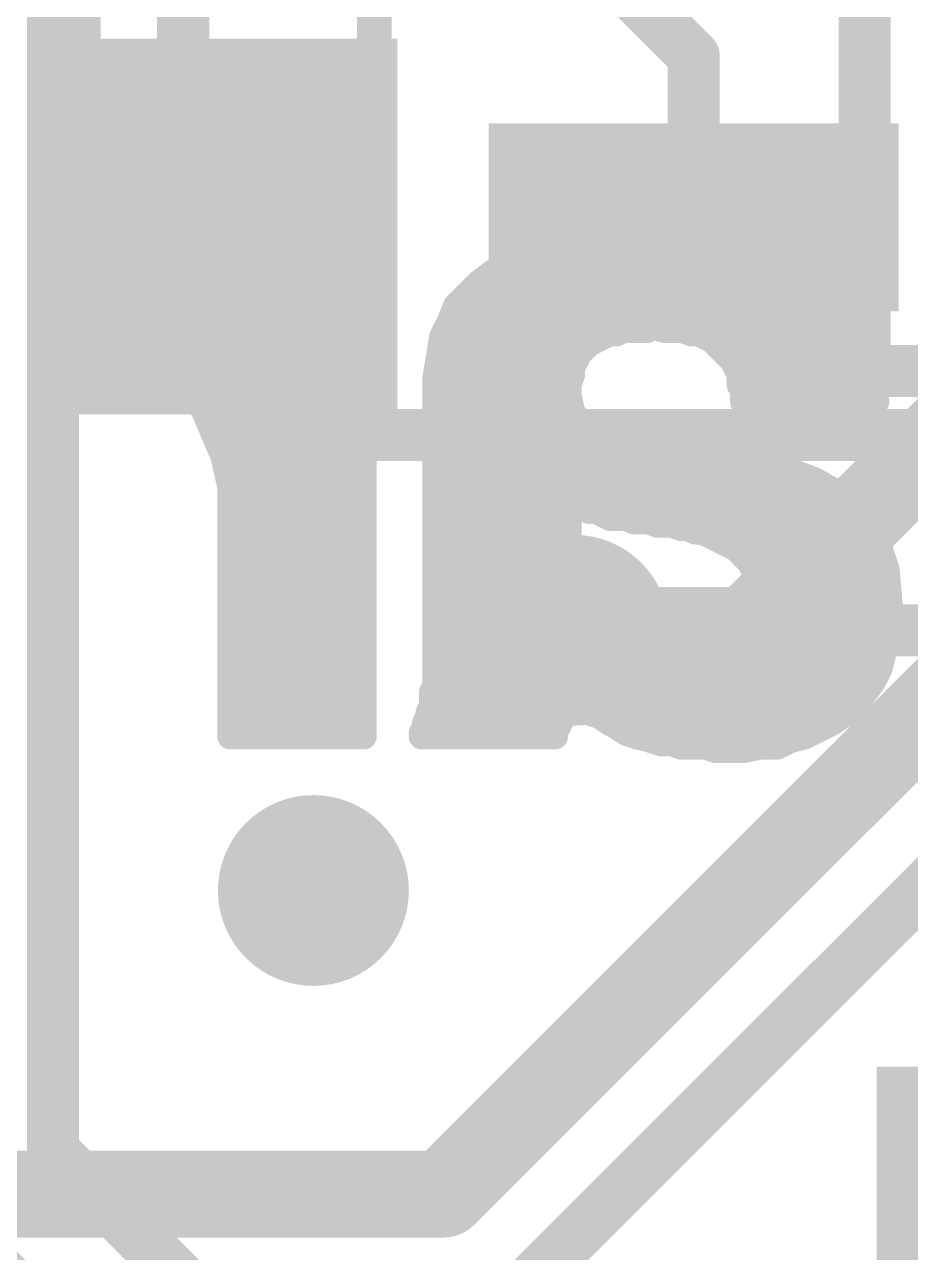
# Model space of a CAD drawing. Extents: x -34 to 73, y -65 to 31.
# Drawn here: x 14.141 to 16.733, y 13.164 to 16.759 of the extents above; entities that cross this region are included whole.
import ezdxf

# ---------------------------------------------------------------- set-up
doc = ezdxf.new("R2010")
doc.units = 0
for name, color, linetype in [('1', 12, 'CONTINUOUS'), ('16', 53, 'CONTINUOUS'), ('18', 110, 'CONTINUOUS'), ('22', 40, 'CONTINUOUS'), ('51', 53, 'CONTINUOUS')]:
    doc.layers.add(name, color=color, linetype=linetype)

# ---------------------------------------------------------------- blocks, each defined once
blk = doc.blocks.new('RECT')
blk.add_solid([(-0.5, -0.5), (0.5, -0.5), (-0.5, 0.5), (0.5, 0.5)])
blk = doc.blocks.new('ROUNDV')
at = {"const_width": 0.5}
blk.add_lwpolyline([(0, -0.25, 1), (0, 0.25, 1), (0, -0.25)], format="xyb", dxfattribs=at)

msp = doc.modelspace()

# ---------------------------------------------------------------- linework, layer by layer
at = {"layer": '1'}
for points, const_width in [([(16.0989, 16.6671), (15.748, 17.018)], 0.1524), ([(16.0989, 16.195), (16.0989, 16.6671)], 0.1524), ([(15.621, 13.081), (18.6991, 16.1591)], 0.1524), ([(16.256, 14.986), (17.272, 16.002)], 0.254), ([(15.367, 13.335), (17.78, 15.748)], 0.254), ([(15.748, 14.986), (16.256, 14.986)], 0.254), ([(13.589, 13.335), (15.367, 13.335)], 0.254)]:
    msp.add_lwpolyline(points, dxfattribs=dict(at, const_width=const_width))
for points, const_width in [([(16.137, 16.6671, 1), (16.0608, 16.6671)], 0.0762), ([(16.072, 16.6402, 1), (16.1258, 16.694)], 0.0762), ([(16.0608, 16.195, 1), (16.137, 16.195)], 0.0762), ([(15.748, 15.0495, 1), (15.748, 14.9225)], 0.127), ([(16.256, 14.9225, 1), (16.256, 15.0495)], 0.127), ([(16.2111, 15.0309, 1), (16.3009, 14.9411)], 0.127), ([(15.367, 13.2715, 1), (15.367, 13.3985)], 0.127), ([(15.3221, 13.3799, 1), (15.4119, 13.2901)], 0.127)]:
    msp.add_lwpolyline(points, format="xyb", dxfattribs=dict(at, const_width=const_width))
at = {"layer": '16', "const_width": 0.1524}
for points in [[(14.224, 23.241), (14.224, 16.002)], [(14.605, 16.002), (14.605, 22.987)], [(14.224, 13.462), (14.224, 16.002)], [(15.0495, 15.5575), (14.605, 16.002)], [(19.4945, 15.5575), (15.0495, 15.5575)], [(19.558, 14.986), (15.748, 14.986)], [(15.24, 12.446), (14.224, 13.462)], [(15.24, 11.938), (13.843, 13.335)]]:
    msp.add_lwpolyline(points, dxfattribs=at)
at = {"layer": '16', "const_width": 0.0762}
for points in [[(14.2621, 16.002, 1), (14.1859, 16.002)], [(14.6319, 16.0289, 1), (14.5781, 15.9751)], [(14.1859, 16.002, 1), (14.2621, 16.002)], [(14.5669, 16.002, 1), (14.6431, 16.002)], [(15.0495, 15.5956, 1), (15.0495, 15.5194)], [(15.0226, 15.5306, 1), (15.0764, 15.5844)], [(15.748, 15.0241, 1), (15.748, 14.9479)], [(14.2509, 13.4889, 1), (14.1971, 13.4351)], [(14.1859, 13.462, 1), (14.2621, 13.462)]]:
    msp.add_lwpolyline(points, format="xyb", dxfattribs=at)
at = {"layer": '22', "const_width": 0.0762}
for points in [[(14.233, 16.125), (14.223, 16.115)], [(14.223, 16.115), (14.223, 15.755)], [(14.373, 16.125), (14.233, 16.125)], [(14.443, 16.105), (14.373, 16.125)], [(14.513, 16.085), (14.443, 16.105)], [(15.703, 16.105), (15.643, 16.085)], [(15.753, 16.115), (15.703, 16.105)], [(15.803, 16.115), (15.753, 16.115)], [(15.863, 16.125), (15.803, 16.115)], [(16.083, 16.125), (15.863, 16.125)], [(16.143, 16.115), (16.083, 16.125)], [(16.203, 16.105), (16.143, 16.115)], [(16.263, 16.095), (16.203, 16.105)], [(14.223, 16.0782), (14.5232, 16.0782)], [(14.573, 16.045), (14.513, 16.085)], [(14.803, 16.085), (14.763, 16.095)], [(14.763, 16.095), (14.763, 15.825)], [(14.763, 16.0782), (14.837, 16.0782)], [(14.853, 16.075), (14.803, 16.085)], [(14.893, 16.065), (14.853, 16.075)], [(15.603, 16.075), (15.553, 16.055)], [(15.643, 16.085), (15.603, 16.075)], [(15.6158, 16.0782), (16.305, 16.0782)], [(16.313, 16.075), (16.263, 16.095)], [(16.363, 16.055), (16.313, 16.075)], [(14.633, 16.005), (14.573, 16.045)], [(14.943, 16.055), (14.893, 16.065)], [(14.993, 16.055), (14.943, 16.055)], [(15.033, 16.045), (14.993, 16.055)], [(15.083, 16.035), (15.033, 16.045)], [(15.133, 16.025), (15.083, 16.035)], [(15.513, 16.035), (15.473, 16.005)], [(15.553, 16.055), (15.513, 16.035)], [(16.413, 16.025), (16.363, 16.055)], [(14.223, 16.002), (14.636, 16.002)], [(14.683, 15.955), (14.633, 16.005)], [(14.763, 16.002), (15.133, 16.002)], [(15.133, 15.855), (15.133, 16.025)], [(15.473, 16.005), (15.433, 15.965)], [(15.47, 16.002), (16.4437, 16.002)], [(16.453, 15.995), (16.413, 16.025)], [(16.493, 15.965), (16.453, 15.995)], [(15.433, 15.965), (15.403, 15.935)], [(16.533, 15.925), (16.493, 15.965)], [(14.223, 15.9258), (14.7025, 15.9258)], [(14.723, 15.895), (14.683, 15.955)], [(14.763, 15.9258), (15.133, 15.9258)], [(15.403, 15.935), (15.383, 15.885)], [(15.3993, 15.9258), (16.5322, 15.9258)], [(16.563, 15.885), (16.533, 15.925)], [(14.753, 15.825), (14.723, 15.895)], [(15.133, 14.675), (15.133, 15.855)], [(15.383, 15.885), (15.363, 15.845)], [(15.833, 15.845), (15.853, 15.855)], [(15.853, 15.855), (15.873, 15.855)], [(15.873, 15.855), (15.893, 15.865)], [(15.893, 15.865), (15.963, 15.865)], [(15.963, 15.865), (15.983, 15.875)], [(15.983, 15.875), (16.013, 15.865)], [(16.013, 15.865), (16.063, 15.865)], [(16.063, 15.865), (16.093, 15.855)], [(16.093, 15.855), (16.113, 15.855)], [(16.113, 15.855), (16.133, 15.845)], [(16.593, 15.835), (16.563, 15.885)], [(14.223, 15.8496), (14.7425, 15.8496)], [(14.763, 15.825), (14.753, 15.825)], [(14.763, 15.8496), (15.133, 15.8496)], [(15.363, 15.845), (15.353, 15.785)], [(15.3653, 15.8496), (15.8422, 15.8496)], [(15.763, 15.795), (15.783, 15.815)], [(15.783, 15.815), (15.793, 15.825)], [(15.793, 15.825), (15.813, 15.835)], [(15.813, 15.835), (15.833, 15.845)], [(16.1238, 15.8496), (16.5842, 15.8496)], [(16.133, 15.845), (16.153, 15.835)], [(16.153, 15.835), (16.163, 15.825)], [(16.163, 15.825), (16.183, 15.805)], [(16.613, 15.775), (16.593, 15.835)], [(15.353, 15.785), (15.343, 15.725)], [(15.753, 15.775), (15.763, 15.795)], [(16.183, 15.805), (16.193, 15.795)], [(16.193, 15.795), (16.213, 15.775)], [(14.223, 15.7734), (15.133, 15.7734)], [(14.223, 15.755), (14.233, 15.755)], [(14.233, 15.755), (14.253, 15.765)], [(14.253, 15.765), (14.363, 15.765)], [(14.363, 15.765), (14.463, 15.755)], [(14.463, 15.755), (14.543, 15.735)], [(15.3511, 15.7734), (15.7522, 15.7734)], [(15.743, 15.755), (15.753, 15.775)], [(15.743, 15.735), (15.743, 15.755)], [(16.213, 15.775), (16.223, 15.755)], [(16.2138, 15.7734), (16.6133, 15.7734)], [(16.223, 15.755), (16.233, 15.735)], [(16.623, 15.725), (16.613, 15.775)], [(14.543, 15.735), (14.603, 15.695)], [(15.343, 15.725), (15.343, 14.825)], [(15.733, 15.705), (15.743, 15.735)], [(16.233, 15.735), (16.233, 15.705)], [(16.633, 15.655), (16.623, 15.725)], [(14.5997, 15.6972), (15.133, 15.6972)], [(14.603, 15.695), (14.663, 15.635)], [(15.343, 15.6972), (15.733, 15.6972)], [(15.733, 15.675), (15.733, 15.705)], [(15.743, 15.625), (15.733, 15.675)], [(16.233, 15.705), (16.243, 15.685)], [(16.2369, 15.6972), (16.627, 15.6972)], [(16.243, 15.685), (16.243, 15.655)], [(16.243, 15.655), (16.633, 15.655)], [(14.663, 15.635), (14.693, 15.565)], [(14.669, 15.621), (15.133, 15.621)], [(15.343, 15.621), (15.746, 15.621)], [(15.773, 15.585), (15.743, 15.625)], [(14.693, 15.565), (14.723, 15.495)], [(15.813, 15.555), (15.773, 15.585)], [(14.7017, 15.5448), (15.133, 15.5448)], [(15.343, 15.5448), (15.8436, 15.5448)], [(15.873, 15.535), (15.813, 15.555)], [(15.943, 15.525), (15.873, 15.535)], [(14.723, 15.495), (14.743, 15.405)], [(15.943, 15.525), (15.903, 15.315)], [(15.903, 15.315), (15.943, 15.525)], [(16.023, 15.515), (15.943, 15.525)], [(16.113, 15.505), (16.023, 15.515)], [(16.203, 15.485), (16.113, 15.505)], [(14.7289, 15.4686), (15.133, 15.4686)], [(15.343, 15.4686), (15.9323, 15.4686)], [(15.9323, 15.4686), (16.1968, 15.4686)], [(16.123, 15.275), (16.203, 15.485)], [(16.203, 15.485), (16.123, 15.275)], [(16.1968, 15.4686), (16.3118, 15.4686)], [(16.283, 15.475), (16.203, 15.485)], [(16.373, 15.455), (16.283, 15.475)], [(16.453, 15.425), (16.373, 15.455)], [(16.523, 15.385), (16.453, 15.425)], [(14.743, 15.405), (14.743, 14.675)], [(14.743, 15.3924), (15.133, 15.3924)], [(15.343, 15.3924), (15.9177, 15.3924)], [(15.9177, 15.3924), (16.1677, 15.3924)], [(16.1677, 15.3924), (16.51, 15.3924)], [(16.583, 15.325), (16.523, 15.385)], [(15.733, 15.185), (15.733, 15.375)], [(15.733, 15.375), (15.753, 15.365)], [(15.753, 15.365), (15.763, 15.355)], [(15.763, 15.355), (15.783, 15.345)], [(14.743, 15.3162), (15.133, 15.3162)], [(15.343, 15.3162), (15.733, 15.3162)], [(15.783, 15.345), (15.793, 15.335)], [(15.793, 15.335), (15.813, 15.335)], [(15.813, 15.335), (15.833, 15.325)], [(15.833, 15.325), (15.853, 15.315)], [(15.8506, 15.3162), (15.9032, 15.3162)], [(15.853, 15.315), (15.903, 15.315)], [(15.903, 15.315), (15.923, 15.305)], [(15.9032, 15.3162), (16.1387, 15.3162)], [(16.1387, 15.3162), (16.5893, 15.3162)], [(16.633, 15.255), (16.583, 15.325)], [(15.923, 15.305), (15.963, 15.305)], [(15.963, 15.305), (15.993, 15.295)], [(15.993, 15.295), (16.033, 15.295)], [(16.033, 15.295), (16.063, 15.285)], [(16.063, 15.285), (16.083, 15.285)], [(16.083, 15.285), (16.103, 15.275)], [(14.743, 15.24), (15.133, 15.24)], [(15.343, 15.24), (15.733, 15.24)], [(16.103, 15.275), (16.123, 15.275)], [(16.123, 15.275), (16.143, 15.265)], [(16.143, 15.265), (16.163, 15.255)], [(16.163, 15.255), (16.183, 15.245)], [(16.183, 15.245), (16.203, 15.235)], [(16.193, 15.24), (16.638, 15.24)], [(16.663, 15.165), (16.633, 15.255)], [(16.203, 15.235), (16.223, 15.225)], [(16.223, 15.225), (16.233, 15.215)], [(16.233, 15.215), (16.243, 15.205)], [(16.243, 15.205), (16.263, 15.185)], [(15.743, 15.165), (15.733, 15.185)], [(16.263, 15.185), (16.273, 15.165)], [(14.743, 15.1638), (15.133, 15.1638)], [(15.343, 15.1638), (15.743, 15.1638)], [(15.743, 15.135), (15.743, 15.165)], [(15.753, 15.115), (15.743, 15.135)], [(16.273, 15.165), (16.283, 15.145)], [(16.2736, 15.1638), (16.6631, 15.1638)], [(16.283, 15.145), (16.283, 15.105)], [(16.673, 15.055), (16.663, 15.165)], [(15.753, 15.085), (15.753, 15.115)], [(16.283, 15.105), (16.293, 15.075)], [(14.743, 15.0876), (15.133, 15.0876)], [(15.343, 15.0876), (15.753, 15.0876)], [(15.763, 15.055), (15.753, 15.085)], [(16.293, 15.075), (16.283, 15.055)], [(16.2888, 15.0876), (16.67, 15.0876)], [(15.783, 15.035), (15.763, 15.055)], [(15.793, 15.005), (15.783, 15.035)], [(16.283, 15.035), (16.273, 15.005)], [(16.283, 15.055), (16.283, 15.035)], [(16.673, 15.005), (16.673, 15.055)], [(14.743, 15.0114), (15.133, 15.0114)], [(15.343, 15.0114), (15.7909, 15.0114)], [(15.813, 14.985), (15.793, 15.005)], [(16.273, 14.995), (16.263, 14.975)], [(16.273, 15.005), (16.273, 14.995)], [(16.2751, 15.0114), (16.673, 15.0114)], [(16.663, 14.955), (16.673, 15.005)], [(15.843, 14.955), (15.813, 14.985)], [(15.873, 14.935), (15.843, 14.955)], [(16.243, 14.955), (16.233, 14.945)], [(16.263, 14.975), (16.243, 14.955)], [(16.653, 14.915), (16.663, 14.955)], [(14.743, 14.9352), (15.133, 14.9352)], [(15.343, 14.9352), (15.8727, 14.9352)], [(15.913, 14.925), (15.873, 14.935)], [(15.953, 14.915), (15.913, 14.925)], [(16.203, 14.925), (16.183, 14.915)], [(16.213, 14.935), (16.203, 14.925)], [(16.233, 14.945), (16.213, 14.935)], [(16.2134, 14.9352), (16.658, 14.9352)], [(15.993, 14.905), (15.953, 14.915)], [(16.143, 14.905), (15.993, 14.905)], [(16.163, 14.915), (16.143, 14.905)], [(16.183, 14.915), (16.163, 14.915)], [(16.643, 14.875), (16.653, 14.915)], [(14.743, 14.859), (15.133, 14.859)], [(15.343, 14.859), (16.635, 14.859)], [(16.623, 14.835), (16.643, 14.875)], [(15.343, 14.825), (15.333, 14.805)], [(15.723, 14.795), (15.723, 14.815)], [(15.723, 14.815), (15.743, 14.795)], [(16.593, 14.795), (16.623, 14.835)], [(14.743, 14.7828), (15.133, 14.7828)], [(15.333, 14.805), (15.333, 14.765)], [(15.333, 14.7828), (15.713, 14.7828)], [(15.713, 14.785), (15.723, 14.795)], [(15.713, 14.725), (15.713, 14.785)], [(15.743, 14.795), (15.763, 14.765)], [(15.7511, 14.7828), (16.5808, 14.7828)], [(16.563, 14.765), (16.593, 14.795)], [(15.333, 14.765), (15.323, 14.745)], [(15.323, 14.745), (15.323, 14.735)], [(15.763, 14.765), (15.793, 14.745)], [(15.793, 14.745), (15.823, 14.735)], [(16.533, 14.735), (16.563, 14.765)], [(14.743, 14.7066), (15.133, 14.7066)], [(15.313, 14.705), (15.303, 14.685)], [(15.323, 14.735), (15.313, 14.715)], [(15.313, 14.715), (15.313, 14.705)], [(15.313, 14.7066), (15.703, 14.7066)], [(15.693, 14.695), (15.703, 14.705)], [(15.703, 14.715), (15.713, 14.725)], [(15.703, 14.705), (15.703, 14.715)], [(15.823, 14.735), (15.853, 14.715)], [(15.853, 14.715), (15.873, 14.705)], [(15.8698, 14.7066), (16.4862, 14.7066)], [(15.873, 14.705), (15.903, 14.685)], [(16.463, 14.695), (16.503, 14.715)], [(16.503, 14.715), (16.533, 14.735)], [(14.743, 14.675), (15.133, 14.675)], [(15.303, 14.685), (15.303, 14.675)], [(15.303, 14.675), (15.693, 14.675)], [(15.693, 14.675), (15.693, 14.695)], [(15.903, 14.685), (15.933, 14.675)], [(15.933, 14.675), (15.973, 14.665)], [(15.973, 14.665), (16.003, 14.655)], [(16.343, 14.645), (16.383, 14.665)], [(16.383, 14.665), (16.423, 14.675)], [(16.423, 14.675), (16.463, 14.695)], [(16.003, 14.655), (16.033, 14.655)], [(16.033, 14.655), (16.063, 14.645)], [(16.063, 14.645), (16.133, 14.645)], [(16.133, 14.645), (16.163, 14.635)], [(16.163, 14.635), (16.243, 14.635)], [(16.243, 14.635), (16.293, 14.645)], [(16.293, 14.645), (16.343, 14.645)]]:
    msp.add_lwpolyline(points, dxfattribs=at)
at = {"layer": '22', "const_width": 0.0381}
for points in [[(14.2095, 16.1285, 1), (14.2365, 16.1015)], [(14.2421, 16.115, 1), (14.204, 16.115)], [(14.233, 16.1441, 1), (14.233, 16.1059)], [(14.2465, 16.1115, 1), (14.2195, 16.1385)], [(14.3782, 16.1433, 1), (14.3678, 16.1067)], [(14.373, 16.1059, 1), (14.373, 16.1441)], [(14.4482, 16.1233, 1), (14.4378, 16.0867)], [(14.4378, 16.0867, 1), (14.4482, 16.1233)], [(15.6993, 16.1237, 1), (15.7067, 16.0863)], [(15.709, 16.0869, 1), (15.697, 16.1231)], [(15.753, 16.1341, 1), (15.753, 16.096)], [(15.7567, 16.0963, 1), (15.7493, 16.1337)], [(15.7999, 16.1338, 1), (15.8061, 16.0962)], [(15.803, 16.096, 1), (15.803, 16.1341)], [(15.863, 16.1441, 1), (15.863, 16.1059)], [(15.8661, 16.1062, 1), (15.8599, 16.1438)], [(16.0861, 16.1438, 1), (16.0799, 16.1062)], [(16.083, 16.1059, 1), (16.083, 16.1441)], [(16.1461, 16.1338, 1), (16.1399, 16.0962)], [(16.1399, 16.0962, 1), (16.1461, 16.1338)], [(16.2061, 16.1238, 1), (16.1999, 16.0862)], [(16.1999, 16.0862, 1), (16.2061, 16.1238)], [(14.223, 16.0973, 1), (14.223, 16.0592)], [(14.5236, 16.1009, 1), (14.5024, 16.0691)], [(14.5078, 16.0667, 1), (14.5182, 16.1033)], [(14.5232, 16.0592, 1), (14.5232, 16.0973)], [(14.782, 16.095, 1), (14.7439, 16.095)], [(14.7676, 16.1135, 1), (14.7584, 16.0765)], [(14.763, 16.0973, 1), (14.763, 16.0592)], [(14.8067, 16.1037, 1), (14.7993, 16.0663)], [(14.7984, 16.0665, 1), (14.8076, 16.1035)], [(14.8576, 16.0935, 1), (14.8484, 16.0565)], [(14.837, 16.0592, 1), (14.837, 16.0973)], [(14.8493, 16.0563, 1), (14.8567, 16.0937)], [(15.5984, 16.0935, 1), (15.6076, 16.0565)], [(15.6101, 16.0573, 1), (15.5959, 16.0927)], [(15.6158, 16.0973, 1), (15.6158, 16.0592)], [(15.637, 16.1031, 1), (15.649, 16.0669)], [(15.6476, 16.0665, 1), (15.6384, 16.1035)], [(16.2701, 16.1127, 1), (16.2559, 16.0773)], [(16.2599, 16.0762, 1), (16.2661, 16.1138)], [(16.3201, 16.0927, 1), (16.3059, 16.0573)], [(16.305, 16.0592, 1), (16.305, 16.0973)], [(16.3059, 16.0573, 1), (16.3201, 16.0927)], [(14.5836, 16.0609, 1), (14.5624, 16.0291)], [(14.5624, 16.0291, 1), (14.5836, 16.0609)], [(14.8967, 16.0837, 1), (14.8893, 16.0463)], [(14.8884, 16.0465, 1), (14.8976, 16.0835)], [(14.943, 16.074, 1), (14.943, 16.0359)], [(14.9393, 16.0363, 1), (14.9467, 16.0737)], [(14.9976, 16.0735, 1), (14.9884, 16.0365)], [(14.993, 16.0359, 1), (14.993, 16.074)], [(15.0367, 16.0637, 1), (15.0293, 16.0263)], [(15.0284, 16.0265, 1), (15.0376, 16.0635)], [(15.0867, 16.0537, 1), (15.0793, 16.0163)], [(15.0793, 16.0163, 1), (15.0867, 16.0537)], [(15.5045, 16.052, 1), (15.5215, 16.018)], [(15.5244, 16.0198, 1), (15.5016, 16.0502)], [(15.5459, 16.0727, 1), (15.5601, 16.0373)], [(15.5615, 16.038, 1), (15.5445, 16.072)], [(16.3728, 16.0713, 1), (16.3532, 16.0387)], [(16.3559, 16.0373, 1), (16.3701, 16.0727)], [(14.223, 16.0211, 1), (14.223, 15.983)], [(14.6465, 16.0185, 1), (14.6195, 15.9915)], [(14.6224, 15.9891, 1), (14.6436, 16.0209)], [(14.636, 15.983, 1), (14.636, 16.0211)], [(14.763, 16.0211, 1), (14.763, 15.983)], [(15.1521, 16.025, 1), (15.114, 16.025)], [(15.1293, 16.0063, 1), (15.1367, 16.0437)], [(15.133, 15.983, 1), (15.133, 16.0211)], [(15.47, 16.0211, 1), (15.47, 15.983)], [(15.4616, 16.0202, 1), (15.4844, 15.9898)], [(15.4865, 15.9915, 1), (15.4595, 16.0185)], [(16.4244, 16.0402, 1), (16.4016, 16.0098)], [(16.4032, 16.0087, 1), (16.4228, 16.0413)], [(16.4644, 16.0102, 1), (16.4416, 15.9798)], [(16.4437, 15.983, 1), (16.4437, 16.0211)], [(15.4195, 15.9785, 1), (15.4465, 15.9515)], [(15.4465, 15.9515, 1), (15.4195, 15.9785)], [(16.4416, 15.9798, 1), (16.4644, 16.0102)], [(16.5065, 15.9785, 1), (16.4795, 15.9515)], [(16.4816, 15.9498, 1), (16.5044, 15.9802)], [(14.223, 15.9449, 1), (14.223, 15.9068)], [(14.6989, 15.9656, 1), (14.6671, 15.9444)], [(14.6695, 15.9415, 1), (14.6965, 15.9685)], [(14.7025, 15.9068, 1), (14.7025, 15.9449)], [(14.763, 15.9449, 1), (14.763, 15.9068)], [(15.133, 15.9068, 1), (15.133, 15.9449)], [(15.3993, 15.9449, 1), (15.3993, 15.9068)], [(15.3895, 15.9485, 1), (15.4165, 15.9215)], [(15.4207, 15.9279, 1), (15.3853, 15.9421)], [(16.5482, 15.9364, 1), (16.5178, 15.9136)], [(16.5322, 15.9068, 1), (16.5322, 15.9449)], [(14.7405, 15.9025, 1), (14.7055, 15.8875)], [(16.5195, 15.9115, 1), (16.5465, 15.9385)], [(14.7071, 15.8844, 1), (14.7389, 15.9056)], [(15.1521, 15.855, 1), (15.114, 15.855)], [(15.3653, 15.8921, 1), (15.4007, 15.8779)], [(15.4, 15.8765, 1), (15.366, 15.8935)], [(15.853, 15.8741, 1), (15.853, 15.836)], [(15.8615, 15.838, 1), (15.8445, 15.872)], [(15.8645, 15.872, 1), (15.8815, 15.838)], [(15.873, 15.836, 1), (15.873, 15.8741)], [(15.893, 15.8841, 1), (15.893, 15.846)], [(15.9015, 15.848, 1), (15.8845, 15.882)], [(15.9545, 15.882, 1), (15.9715, 15.848)], [(15.963, 15.846, 1), (15.963, 15.8841)], [(15.989, 15.8931, 1), (15.977, 15.8569)], [(15.9915, 15.858, 1), (15.9745, 15.892)], [(16.013, 15.8841, 1), (16.013, 15.846)], [(16.007, 15.8469, 1), (16.019, 15.8831)], [(16.069, 15.8831, 1), (16.057, 15.8469)], [(16.063, 15.846, 1), (16.063, 15.8841)], [(16.093, 15.8741, 1), (16.093, 15.836)], [(16.087, 15.8369, 1), (16.099, 15.8731)], [(16.1215, 15.872, 1), (16.1045, 15.838)], [(16.113, 15.836, 1), (16.113, 15.8741)], [(16.5793, 15.8948, 1), (16.5467, 15.8752)], [(16.5478, 15.8736, 1), (16.5782, 15.8964)], [(14.223, 15.8687, 1), (14.223, 15.8306)], [(14.753, 15.8441, 1), (14.753, 15.806)], [(14.7425, 15.8306, 1), (14.7425, 15.8687)], [(14.763, 15.8687, 1), (14.763, 15.8306)], [(14.763, 15.806, 1), (14.763, 15.8441)], [(15.114, 15.855, 1), (15.1521, 15.855)], [(15.133, 15.8306, 1), (15.133, 15.8687)], [(15.346, 15.8535, 1), (15.38, 15.8365)], [(15.3818, 15.8419, 1), (15.3442, 15.8481)], [(15.3653, 15.8687, 1), (15.3653, 15.8306)], [(15.7965, 15.8015, 1), (15.7695, 15.8285)], [(15.7845, 15.842, 1), (15.8015, 15.808)], [(15.8065, 15.8115, 1), (15.7795, 15.8385)], [(15.8045, 15.852, 1), (15.8215, 15.818)], [(15.8215, 15.818, 1), (15.8045, 15.852)], [(15.8245, 15.862, 1), (15.8415, 15.828)], [(15.8415, 15.828, 1), (15.8245, 15.862)], [(15.8422, 15.8306, 1), (15.8422, 15.8687)], [(16.1238, 15.8687, 1), (16.1238, 15.8306)], [(16.1415, 15.862, 1), (16.1245, 15.828)], [(16.1245, 15.828, 1), (16.1415, 15.862)], [(16.1665, 15.8485, 1), (16.1395, 15.8215)], [(16.1765, 15.8385, 1), (16.1495, 15.8115)], [(16.1445, 15.818, 1), (16.1615, 15.852)], [(16.1495, 15.8115, 1), (16.1765, 15.8385)], [(16.6111, 15.841, 1), (16.5749, 15.829)], [(16.5767, 15.8252, 1), (16.6093, 15.8448)], [(16.5842, 15.8306, 1), (16.5842, 15.8687)], [(14.7355, 15.8175, 1), (14.7705, 15.8325)], [(14.7439, 15.825, 1), (14.782, 15.825)], [(15.3718, 15.7819, 1), (15.3342, 15.7881)], [(15.7495, 15.8085, 1), (15.7765, 15.7815)], [(15.78, 15.7865, 1), (15.746, 15.8035)], [(15.7695, 15.8285, 1), (15.7965, 15.8015)], [(16.1965, 15.8185, 1), (16.1695, 15.7915)], [(16.1695, 15.7915, 1), (16.1965, 15.8185)], [(16.2065, 15.8085, 1), (16.1795, 15.7815)], [(16.1795, 15.7815, 1), (16.2065, 15.8085)], [(14.223, 15.7925, 1), (14.223, 15.7544)], [(14.223, 15.7741, 1), (14.223, 15.736)], [(14.2245, 15.772, 1), (14.2415, 15.738)], [(14.233, 15.736, 1), (14.233, 15.7741)], [(14.253, 15.7841, 1), (14.253, 15.746)], [(14.2615, 15.748, 1), (14.2445, 15.782)], [(14.3649, 15.784, 1), (14.3611, 15.746)], [(14.363, 15.746, 1), (14.363, 15.7841)], [(14.4676, 15.7735, 1), (14.4584, 15.7365)], [(14.4611, 15.736, 1), (14.4649, 15.774)], [(15.133, 15.7544, 1), (15.133, 15.7925)], [(15.3511, 15.7925, 1), (15.3511, 15.7544)], [(15.3342, 15.7881, 1), (15.3718, 15.7819)], [(15.726, 15.7635, 1), (15.76, 15.7465)], [(15.7621, 15.755, 1), (15.724, 15.755)], [(15.736, 15.7835, 1), (15.77, 15.7665)], [(15.77, 15.7665, 1), (15.736, 15.7835)], [(15.7522, 15.7544, 1), (15.7522, 15.7925)], [(16.23, 15.7835, 1), (16.196, 15.7665)], [(16.2138, 15.7925, 1), (16.2138, 15.7544)], [(16.1995, 15.7615, 1), (16.2265, 15.7885)], [(16.24, 15.7635, 1), (16.206, 15.7465)], [(16.206, 15.7465, 1), (16.24, 15.7635)], [(16.6317, 15.7787, 1), (16.5943, 15.7713)], [(16.5949, 15.769, 1), (16.6311, 15.781)], [(16.6133, 15.7544, 1), (16.6133, 15.7925)], [(14.204, 15.755, 1), (14.2421, 15.755)], [(14.5536, 15.7509, 1), (14.5324, 15.7191)], [(14.5384, 15.7165, 1), (14.5476, 15.7535)], [(15.362, 15.725, 1), (15.3239, 15.725)], [(15.3242, 15.7281, 1), (15.3618, 15.7219)], [(15.724, 15.735, 1), (15.7621, 15.735)], [(15.7611, 15.729, 1), (15.7249, 15.741)], [(16.2521, 15.735, 1), (16.214, 15.735)], [(16.216, 15.7265, 1), (16.25, 15.7435)], [(16.6419, 15.7277, 1), (16.6041, 15.7223)], [(16.6043, 15.7213, 1), (16.6417, 15.7287)], [(14.5997, 15.7163, 1), (14.5997, 15.6782)], [(14.6165, 15.7085, 1), (14.5895, 15.6815)], [(14.5924, 15.6791, 1), (14.6136, 15.7109)], [(15.133, 15.6782, 1), (15.133, 15.7163)], [(15.343, 15.7163, 1), (15.343, 15.6782)], [(15.7149, 15.711, 1), (15.7511, 15.699)], [(15.7517, 15.6787, 1), (15.7143, 15.6713)], [(15.7521, 15.705, 1), (15.714, 15.705)], [(15.733, 15.6782, 1), (15.733, 15.7163)], [(16.25, 15.7135, 1), (16.216, 15.6965)], [(16.214, 15.705, 1), (16.2521, 15.705)], [(16.2369, 15.7163, 1), (16.2369, 15.6782)], [(16.2621, 15.685, 1), (16.224, 15.685)], [(16.226, 15.6765, 1), (16.26, 15.6935)], [(16.627, 15.6782, 1), (16.627, 15.7163)], [(15.714, 15.675, 1), (15.7521, 15.675)], [(16.243, 15.6741, 1), (16.243, 15.636)], [(16.224, 15.655, 1), (16.2621, 15.655)], [(16.6141, 15.6523, 1), (16.6519, 15.6577)], [(16.633, 15.636, 1), (16.633, 15.6741)], [(14.6805, 15.6425, 1), (14.6455, 15.6275)], [(14.6495, 15.6215, 1), (14.6765, 15.6485)], [(14.669, 15.6401, 1), (14.669, 15.602)], [(15.133, 15.602, 1), (15.133, 15.6401)], [(15.343, 15.6401, 1), (15.343, 15.602)], [(15.7582, 15.6364, 1), (15.7278, 15.6136)], [(15.7243, 15.6213, 1), (15.7617, 15.6287)], [(15.746, 15.602, 1), (15.746, 15.6401)], [(14.7105, 15.5725, 1), (14.6755, 15.5575)], [(15.7844, 15.6002, 1), (15.7616, 15.5698)], [(15.7578, 15.5736, 1), (15.7882, 15.5964)], [(14.6755, 15.5575, 1), (14.7105, 15.5725)], [(14.7017, 15.5639, 1), (14.7017, 15.5258)], [(15.133, 15.5258, 1), (15.133, 15.5639)], [(15.343, 15.5639, 1), (15.343, 15.5258)], [(15.819, 15.5731, 1), (15.807, 15.5369)], [(15.8016, 15.5398, 1), (15.8244, 15.5702)], [(15.8436, 15.5258, 1), (15.8436, 15.5639)], [(15.8757, 15.5539, 1), (15.8703, 15.5161)], [(15.867, 15.5169, 1), (15.879, 15.5531)], [(14.7416, 15.4991, 1), (14.7044, 15.4909)], [(15.9454, 15.5439, 1), (15.9406, 15.5061)], [(15.9617, 15.5214, 1), (15.9243, 15.5286)], [(15.9617, 15.5214, 1), (15.9243, 15.5286)], [(15.9403, 15.5061, 1), (15.9457, 15.5439)], [(16.0251, 15.5339, 1), (16.0209, 15.4961)], [(16.0206, 15.4961, 1), (16.0254, 15.5339)], [(16.1171, 15.5236, 1), (16.1089, 15.4864)], [(16.1109, 15.4861, 1), (16.1151, 15.5239)], [(14.7055, 15.4875, 1), (14.7405, 15.5025)], [(14.7289, 15.4877, 1), (14.7289, 15.4496)], [(15.133, 15.4496, 1), (15.133, 15.4877)], [(15.343, 15.4877, 1), (15.343, 15.4496)], [(15.9323, 15.4877, 1), (15.9323, 15.4496)], [(15.9323, 15.4496, 1), (15.9323, 15.4877)], [(16.1968, 15.4877, 1), (16.1968, 15.4496)], [(16.2054, 15.5039, 1), (16.2006, 15.4661)], [(16.2208, 15.4782, 1), (16.1852, 15.4918)], [(16.2208, 15.4782, 1), (16.1852, 15.4918)], [(16.1968, 15.4496, 1), (16.1968, 15.4877)], [(16.1989, 15.4664, 1), (16.2071, 15.5036)], [(16.2871, 15.4936, 1), (16.2789, 15.4564)], [(16.2806, 15.4561, 1), (16.2854, 15.4939)], [(16.3118, 15.4496, 1), (16.3118, 15.4877)], [(16.3797, 15.4728, 1), (16.3663, 15.4372)], [(16.3689, 15.4364, 1), (16.3771, 15.4736)], [(16.4625, 15.4415, 1), (16.4435, 15.4085)], [(16.4463, 15.4072, 1), (16.4597, 15.4428)], [(14.743, 15.4115, 1), (14.743, 15.3734)], [(14.7621, 15.405, 1), (14.724, 15.405)], [(14.7244, 15.4009, 1), (14.7616, 15.4091)], [(15.133, 15.3734, 1), (15.133, 15.4115)], [(15.343, 15.4115, 1), (15.343, 15.3734)], [(15.9177, 15.4115, 1), (15.9177, 15.3734)], [(15.9177, 15.3734, 1), (15.9177, 15.4115)], [(16.1677, 15.4115, 1), (16.1677, 15.3734)], [(16.1677, 15.3734, 1), (16.1677, 15.4115)], [(16.5365, 15.3985, 1), (16.5095, 15.3715)], [(16.51, 15.3734, 1), (16.51, 15.4115)], [(15.7415, 15.392, 1), (15.7245, 15.358)], [(15.7521, 15.375, 1), (15.714, 15.375)], [(15.7665, 15.3785, 1), (15.7395, 15.3515)], [(15.7715, 15.372, 1), (15.7545, 15.338)], [(15.7445, 15.348, 1), (15.7615, 15.382)], [(15.7495, 15.3415, 1), (15.7765, 15.3685)], [(16.5135, 15.3685, 1), (16.5325, 15.4015)], [(14.743, 15.3353, 1), (14.743, 15.2972)], [(15.133, 15.2972, 1), (15.133, 15.3353)], [(15.343, 15.3353, 1), (15.343, 15.2972)], [(15.733, 15.2972, 1), (15.733, 15.3353)], [(15.7965, 15.3585, 1), (15.7695, 15.3315)], [(15.793, 15.3541, 1), (15.793, 15.316)], [(15.7745, 15.328, 1), (15.7915, 15.362)], [(15.7795, 15.3215, 1), (15.8065, 15.3485)], [(15.8215, 15.352, 1), (15.8045, 15.318)], [(15.813, 15.316, 1), (15.813, 15.3541)], [(15.8415, 15.342, 1), (15.8245, 15.308)], [(15.8245, 15.308, 1), (15.8415, 15.342)], [(15.8506, 15.3353, 1), (15.8506, 15.2972)], [(15.853, 15.3341, 1), (15.853, 15.296)], [(15.8445, 15.298, 1), (15.8615, 15.332)], [(15.9115, 15.332, 1), (15.8945, 15.298)], [(15.9032, 15.3353, 1), (15.9032, 15.2972)], [(15.903, 15.296, 1), (15.903, 15.3341)], [(15.9032, 15.2972, 1), (15.9032, 15.3353)], [(16.1387, 15.3353, 1), (16.1387, 15.2972)], [(16.1387, 15.2972, 1), (16.1387, 15.3353)], [(16.5985, 15.3361, 1), (16.5675, 15.3139)], [(16.5695, 15.3115, 1), (16.5965, 15.3385)], [(16.5893, 15.2972, 1), (16.5893, 15.3353)], [(15.8843, 15.3186, 1), (15.9217, 15.3114)], [(15.8843, 15.3186, 1), (15.9217, 15.3114)], [(15.923, 15.3241, 1), (15.923, 15.286)], [(15.9145, 15.288, 1), (15.9315, 15.322)], [(15.969, 15.3231, 1), (15.957, 15.2869)], [(15.963, 15.286, 1), (15.963, 15.3241)], [(15.993, 15.314, 1), (15.993, 15.2759)], [(15.987, 15.2769, 1), (15.999, 15.3131)], [(16.039, 15.3131, 1), (16.027, 15.2769)], [(16.033, 15.2759, 1), (16.033, 15.314)], [(16.063, 15.3041, 1), (16.063, 15.266)], [(16.057, 15.2669, 1), (16.069, 15.3031)], [(16.0915, 15.302, 1), (16.0745, 15.268)], [(16.083, 15.266, 1), (16.083, 15.3041)], [(14.743, 15.2591, 1), (14.743, 15.221)], [(15.133, 15.221, 1), (15.133, 15.2591)], [(15.343, 15.2591, 1), (15.343, 15.221)], [(15.733, 15.221, 1), (15.733, 15.2591)], [(16.103, 15.2941, 1), (16.103, 15.256)], [(16.0945, 15.258, 1), (16.1115, 15.292)], [(16.1315, 15.292, 1), (16.1145, 15.258)], [(16.1052, 15.2818, 1), (16.1408, 15.2682)], [(16.1052, 15.2818, 1), (16.1408, 15.2682)], [(16.123, 15.256, 1), (16.123, 15.2941)], [(16.1515, 15.282, 1), (16.1345, 15.248)], [(16.1345, 15.248, 1), (16.1515, 15.282)], [(16.1715, 15.272, 1), (16.1545, 15.238)], [(16.1545, 15.238, 1), (16.1715, 15.272)], [(16.1915, 15.262, 1), (16.1745, 15.228)], [(16.193, 15.2591, 1), (16.193, 15.221)], [(16.1745, 15.228, 1), (16.1915, 15.262)], [(16.6511, 15.261, 1), (16.6149, 15.249)], [(16.6175, 15.2439, 1), (16.6485, 15.2661)], [(16.638, 15.221, 1), (16.638, 15.2591)], [(16.2115, 15.252, 1), (16.1945, 15.218)], [(16.1945, 15.218, 1), (16.2115, 15.252)], [(16.2365, 15.2385, 1), (16.2095, 15.2115)], [(16.2465, 15.2285, 1), (16.2195, 15.2015)], [(16.2145, 15.208, 1), (16.2315, 15.242)], [(16.2195, 15.2015, 1), (16.2465, 15.2285)], [(16.2565, 15.2185, 1), (16.2295, 15.1915)], [(15.75, 15.1935, 1), (15.716, 15.1765)], [(16.2295, 15.1915, 1), (16.2565, 15.2185)], [(16.28, 15.1935, 1), (16.246, 15.1765)], [(16.2495, 15.1715, 1), (16.2765, 15.1985)], [(14.743, 15.1829, 1), (14.743, 15.1448)], [(15.133, 15.1448, 1), (15.133, 15.1829)], [(15.343, 15.1829, 1), (15.343, 15.1448)], [(15.714, 15.185, 1), (15.7521, 15.185)], [(15.76, 15.1435, 1), (15.726, 15.1265)], [(15.7621, 15.165, 1), (15.724, 15.165)], [(15.726, 15.1565, 1), (15.76, 15.1735)], [(15.743, 15.1448, 1), (15.743, 15.1829)], [(16.29, 15.1735, 1), (16.256, 15.1565)], [(16.2736, 15.1829, 1), (16.2736, 15.1448)], [(16.256, 15.1565, 1), (16.29, 15.1735)], [(16.3021, 15.145, 1), (16.264, 15.145)], [(16.266, 15.1365, 1), (16.3, 15.1535)], [(16.682, 15.1667, 1), (16.644, 15.1633)], [(16.6449, 15.159, 1), (16.6811, 15.171)], [(16.6631, 15.1448, 1), (16.6631, 15.1829)], [(15.724, 15.135, 1), (15.7621, 15.135)], [(15.7721, 15.115, 1), (15.734, 15.115)], [(15.736, 15.1065, 1), (15.77, 15.1235)], [(16.3011, 15.111, 1), (16.2649, 15.099)], [(14.743, 15.1067, 1), (14.743, 15.0686)], [(15.133, 15.0686, 1), (15.133, 15.1067)], [(15.343, 15.1067, 1), (15.343, 15.0686)], [(15.7711, 15.091, 1), (15.7349, 15.079)], [(15.734, 15.085, 1), (15.7721, 15.085)], [(15.753, 15.0686, 1), (15.753, 15.1067)], [(16.264, 15.105, 1), (16.3021, 15.105)], [(16.2888, 15.1067, 1), (16.2888, 15.0686)], [(16.2749, 15.069, 1), (16.3111, 15.081)], [(16.31, 15.0665, 1), (16.276, 15.0835)], [(16.67, 15.0686, 1), (16.67, 15.1067)], [(15.7765, 15.0685, 1), (15.7495, 15.0415)], [(15.7449, 15.049, 1), (15.7811, 15.061)], [(15.8011, 15.041, 1), (15.7649, 15.029)], [(15.7695, 15.0215, 1), (15.7965, 15.0485)], [(16.3021, 15.055, 1), (16.264, 15.055)], [(16.266, 15.0635, 1), (16.3, 15.0465)], [(16.3011, 15.029, 1), (16.2649, 15.041)], [(16.6921, 15.055, 1), (16.654, 15.055)], [(16.654, 15.0533, 1), (16.692, 15.0567)], [(14.743, 15.0305, 1), (14.743, 14.9924)], [(15.133, 14.9924, 1), (15.133, 15.0305)], [(15.343, 15.0305, 1), (15.343, 14.9924)], [(15.8065, 15.0185, 1), (15.7795, 14.9915)], [(15.7749, 14.999, 1), (15.8111, 15.011)], [(15.7909, 14.9924, 1), (15.7909, 15.0305)], [(16.292, 15.005, 1), (16.2539, 15.005)], [(16.2549, 15.011, 1), (16.2911, 14.999)], [(16.2751, 15.0305, 1), (16.2751, 14.9924)], [(16.29, 14.9865, 1), (16.256, 15.0035)], [(16.264, 15.035, 1), (16.3021, 15.035)], [(16.6917, 15.0013, 1), (16.6543, 15.0087)], [(16.673, 14.9924, 1), (16.673, 15.0305)], [(15.8265, 14.9985, 1), (15.7995, 14.9715)], [(15.7995, 14.9715, 1), (15.8265, 14.9985)], [(15.8536, 14.9709, 1), (15.8324, 14.9391)], [(16.2565, 14.9415, 1), (16.2295, 14.9685)], [(16.246, 14.9835, 1), (16.28, 14.9665)], [(16.2765, 14.9615, 1), (16.2495, 14.9885)], [(16.2539, 14.995, 1), (16.292, 14.995)], [(16.6815, 14.9504, 1), (16.6445, 14.9596)], [(16.654, 15.005, 1), (16.6921, 15.005)], [(14.743, 14.9543, 1), (14.743, 14.9162)], [(15.133, 14.9162, 1), (15.133, 14.9543)], [(15.343, 14.9543, 1), (15.343, 14.9162)], [(15.8295, 14.9415, 1), (15.8565, 14.9685)], [(15.8776, 14.9535, 1), (15.8684, 14.9165)], [(15.8624, 14.9191, 1), (15.8836, 14.9509)], [(15.8727, 14.9162, 1), (15.8727, 14.9543)], [(15.9176, 14.9435, 1), (15.9084, 14.9065)], [(15.9084, 14.9065, 1), (15.9176, 14.9435)], [(16.1895, 14.9385, 1), (16.2165, 14.9115)], [(16.2045, 14.952, 1), (16.2215, 14.918)], [(16.2134, 14.9543, 1), (16.2134, 14.9162)], [(16.2115, 14.908, 1), (16.1945, 14.942)], [(16.2265, 14.9215, 1), (16.1995, 14.9485)], [(16.2195, 14.9585, 1), (16.2465, 14.9315)], [(16.2295, 14.9685, 1), (16.2565, 14.9415)], [(16.2415, 14.928, 1), (16.2245, 14.962)], [(16.6443, 14.9587, 1), (16.6817, 14.9513)], [(16.658, 14.9162, 1), (16.658, 14.9543)], [(15.9576, 14.9335, 1), (15.9484, 14.8965)], [(15.9484, 14.8965, 1), (15.9576, 14.9335)], [(15.993, 14.9241, 1), (15.993, 14.886)], [(15.9884, 14.8865, 1), (15.9976, 14.9235)], [(16.1345, 14.922, 1), (16.1515, 14.888)], [(16.143, 14.886, 1), (16.143, 14.9241)], [(16.163, 14.9341, 1), (16.163, 14.896)], [(16.1715, 14.898, 1), (16.1545, 14.932)], [(16.1745, 14.932, 1), (16.1915, 14.898)], [(16.183, 14.896, 1), (16.183, 14.9341)], [(16.6345, 14.9196, 1), (16.6715, 14.9104)], [(16.6715, 14.9104, 1), (16.6345, 14.9196)], [(14.743, 14.878, 1), (14.743, 14.8399)], [(15.133, 14.8399, 1), (15.133, 14.878)], [(15.343, 14.878, 1), (15.343, 14.8399)], [(16.6245, 14.8796, 1), (16.6615, 14.8704)], [(16.66, 14.8665, 1), (16.626, 14.8835)], [(16.635, 14.8399, 1), (16.635, 14.878)], [(15.36, 14.8165, 1), (15.326, 14.8335)], [(15.7365, 14.8285, 1), (15.7095, 14.8015)], [(15.7421, 14.815, 1), (15.704, 14.815)], [(16.606, 14.8435, 1), (16.64, 14.8265)], [(16.6382, 14.8236, 1), (16.6078, 14.8464)], [(14.743, 14.8018, 1), (14.743, 14.7637)], [(15.133, 14.7637, 1), (15.133, 14.8018)], [(15.316, 14.8135, 1), (15.35, 14.7965)], [(15.333, 14.8018, 1), (15.333, 14.7637)], [(15.3521, 14.805, 1), (15.314, 14.805)], [(15.3239, 14.825, 1), (15.362, 14.825)], [(15.6995, 14.7985, 1), (15.7265, 14.7715)], [(15.7321, 14.785, 1), (15.694, 14.785)], [(15.704, 14.795, 1), (15.7421, 14.795)], [(15.7365, 14.7815, 1), (15.7095, 14.8085)], [(15.713, 14.7637, 1), (15.713, 14.8018)], [(15.7589, 14.8056, 1), (15.7271, 14.7844)], [(15.7295, 14.7815, 1), (15.7565, 14.8085)], [(15.7511, 14.8018, 1), (15.7511, 14.7637)], [(16.5778, 14.8064, 1), (16.6082, 14.7836)], [(16.6065, 14.7815, 1), (16.5795, 14.8085)], [(16.5808, 14.7637, 1), (16.5808, 14.8018)], [(15.3421, 14.745, 1), (15.304, 14.745)], [(15.314, 14.765, 1), (15.3521, 14.765)], [(15.35, 14.7565, 1), (15.316, 14.7735)], [(15.7736, 14.7809, 1), (15.7524, 14.7491)], [(15.7471, 14.7544, 1), (15.7789, 14.7756)], [(15.799, 14.7631, 1), (15.787, 14.7269)], [(15.7824, 14.7291, 1), (15.8036, 14.7609)], [(16.5495, 14.7785, 1), (16.5765, 14.7515)], [(16.5765, 14.7515, 1), (16.5495, 14.7785)], [(14.743, 14.7256, 1), (14.743, 14.6875)], [(15.133, 14.6875, 1), (15.133, 14.7256)], [(15.313, 14.7256, 1), (15.313, 14.6875)], [(15.296, 14.7235, 1), (15.33, 14.7065)], [(15.3321, 14.715, 1), (15.294, 14.715)], [(15.33, 14.6965, 1), (15.296, 14.7135)], [(15.306, 14.7535, 1), (15.34, 14.7365)], [(15.304, 14.735, 1), (15.3421, 14.735)], [(15.34, 14.7265, 1), (15.306, 14.7435)], [(15.7221, 14.715, 1), (15.684, 14.715)], [(15.6895, 14.7285, 1), (15.7165, 14.7015)], [(15.7165, 14.6915, 1), (15.6895, 14.7185)], [(15.694, 14.725, 1), (15.7321, 14.725)], [(15.7265, 14.7115, 1), (15.6995, 14.7385)], [(15.703, 14.6875, 1), (15.703, 14.7256)], [(15.8336, 14.7509, 1), (15.8124, 14.7191)], [(15.817, 14.7169, 1), (15.829, 14.7531)], [(15.8615, 14.732, 1), (15.8445, 14.698)], [(15.8424, 14.6991, 1), (15.8636, 14.7309)], [(15.8698, 14.7256, 1), (15.8698, 14.6875)], [(15.8836, 14.7209, 1), (15.8624, 14.6891)], [(15.8645, 14.688, 1), (15.8815, 14.722)], [(16.4924, 14.7309, 1), (16.5136, 14.6991)], [(16.4862, 14.6875, 1), (16.4862, 14.7256)], [(16.5115, 14.698, 1), (16.4945, 14.732)], [(16.5195, 14.7485, 1), (16.5465, 14.7215)], [(16.5436, 14.7191, 1), (16.5224, 14.7509)], [(14.743, 14.6941, 1), (14.743, 14.656)], [(15.133, 14.656, 1), (15.133, 14.6941)], [(15.303, 14.6941, 1), (15.303, 14.656)], [(15.286, 14.6935, 1), (15.32, 14.6765)], [(15.3221, 14.685, 1), (15.284, 14.685)], [(15.294, 14.705, 1), (15.3321, 14.705)], [(15.7121, 14.695, 1), (15.674, 14.695)], [(15.6795, 14.7085, 1), (15.7065, 14.6815)], [(15.684, 14.705, 1), (15.7221, 14.705)], [(15.693, 14.656, 1), (15.693, 14.6941)], [(15.909, 14.7031, 1), (15.897, 14.6669)], [(15.8924, 14.6691, 1), (15.9136, 14.7009)], [(15.9376, 14.6935, 1), (15.9284, 14.6565)], [(15.927, 14.6569, 1), (15.939, 14.6931)], [(15.979, 14.6831, 1), (15.967, 14.6469)], [(15.9684, 14.6465, 1), (15.9776, 14.6835)], [(16.3784, 14.6835, 1), (16.3876, 14.6465)], [(16.3915, 14.648, 1), (16.3745, 14.682)], [(16.4145, 14.692, 1), (16.4315, 14.658)], [(16.4276, 14.6565, 1), (16.4184, 14.6935)], [(16.4545, 14.712, 1), (16.4715, 14.678)], [(16.4715, 14.678, 1), (16.4545, 14.712)], [(14.724, 14.675, 1), (14.7621, 14.675)], [(15.114, 14.675, 1), (15.1521, 14.675)], [(15.284, 14.675, 1), (15.3221, 14.675)], [(15.674, 14.675, 1), (15.7121, 14.675)], [(16.003, 14.6741, 1), (16.003, 14.636)], [(15.997, 14.6369, 1), (16.009, 14.6731)], [(16.039, 14.6731, 1), (16.027, 14.6369)], [(16.033, 14.636, 1), (16.033, 14.6741)], [(16.063, 14.6641, 1), (16.063, 14.626)], [(16.057, 14.6269, 1), (16.069, 14.6631)], [(16.139, 14.6631, 1), (16.127, 14.6269)], [(16.133, 14.626, 1), (16.133, 14.6641)], [(16.163, 14.6541, 1), (16.163, 14.616)], [(16.157, 14.6169, 1), (16.169, 14.6531)], [(16.2393, 14.6537, 1), (16.2467, 14.6163)], [(16.243, 14.616, 1), (16.243, 14.6541)], [(16.293, 14.6641, 1), (16.293, 14.626)], [(16.2967, 14.6263, 1), (16.2893, 14.6637)], [(16.3345, 14.662, 1), (16.3515, 14.628)], [(16.343, 14.626, 1), (16.343, 14.6641)]]:
    msp.add_lwpolyline(points, format="xyb", dxfattribs=at)
at = {"layer": '51'}
for points, const_width in [([(16.599, 15.745), (16.599, 18.545)], 0.1524), ([(14.313, 17.374), (14.313, 16.662)], 0.1016), ([(15.164, 17.374), (15.164, 16.662)], 0.1016), ([(16.599, 15.745), (18.199, 15.745)], 0.1524)]:
    msp.add_lwpolyline(points, dxfattribs=dict(at, const_width=const_width))
for points, const_width in [([(14.2876, 16.662, 1), (14.3384, 16.662)], 0.0508), ([(15.1386, 16.662, 1), (15.1894, 16.662)], 0.0508), ([(16.599, 15.7831, 1), (16.599, 15.7069)], 0.0762), ([(16.5609, 15.745, 1), (16.6371, 15.745)], 0.0762)]:
    msp.add_lwpolyline(points, format="xyb", dxfattribs=dict(at, const_width=const_width))

# ---------------------------------------------------------------- block references
at = {"layer": '1', "xscale": 1.1, "rotation": 270}
msp.add_blockref('RECT', (14.732, 16.168), dxfattribs=at)
at = {"layer": '1', "xscale": 0.55, "yscale": 1.2, "rotation": 90}
msp.add_blockref('RECT', (16.0989, 16.195), dxfattribs=at)
at = {"layer": '16', "xscale": 1.1}
msp.add_blockref('RECT', (17.184, 13.208), dxfattribs=at)
at = {"layer": '18', "xscale": 0.5588, "yscale": 0.5588}
for p in [(15.748, 14.986), (15.748, 14.986), (14.986, 14.224), (14.986, 14.224)]:
    msp.add_blockref('ROUNDV', p, dxfattribs=at)
at = {"layer": '51'}
for p, xscale, yscale, rotation in [((14.7371, 16.4378), 0.5001, 0.95, 270), ((16.224, 16.195), 0.5, 0.65, 90)]:
    msp.add_blockref('RECT', p, dxfattribs=dict(at, xscale=xscale, yscale=yscale, rotation=rotation))

doc.saveas('drawing.dxf')
